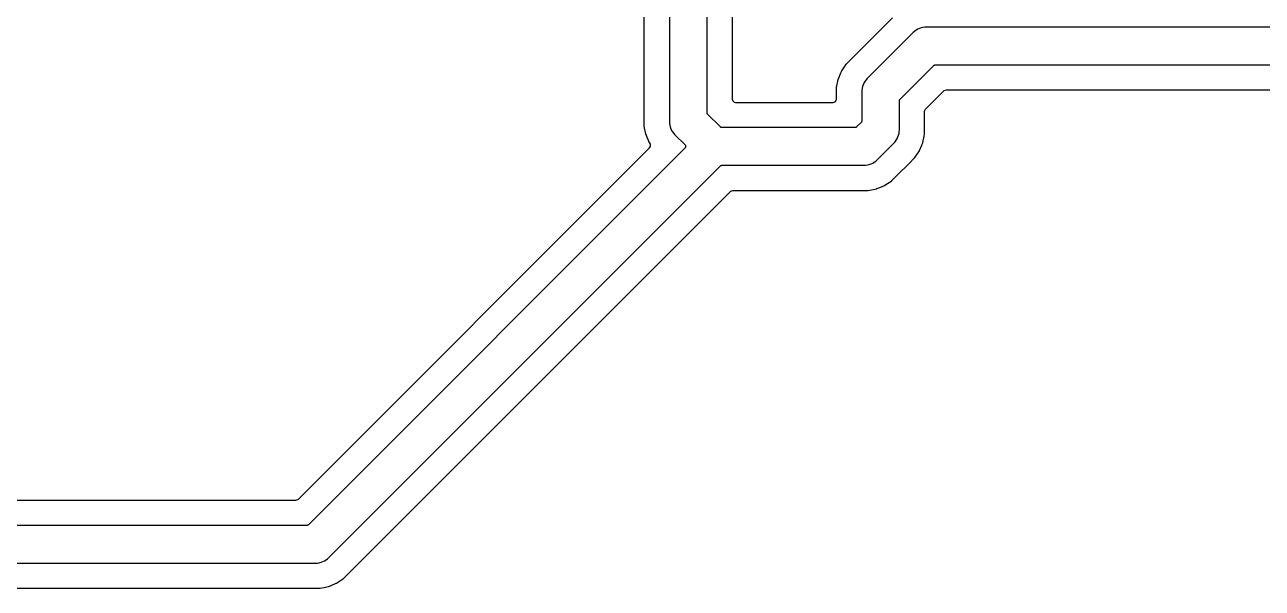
# Model space of a CAD drawing. Header units: metres. Extents: x 46.2 to 140.4, y -137.6 to -43.4.
# Drawn here: x 63.25 to 92.82, y -115.75 to -102.29 of the extents above; entities that cross this region are included whole.
import ezdxf

# ---------------------------------------------------------------- set-up
doc = ezdxf.new("R2010")
doc.units = ezdxf.units.M

msp = doc.modelspace()

# ---------------------------------------------------------------- linework, layer by layer
for points in [[(78.653, -101.124), (78.653, -104.602), (78.656, -104.648), (78.662, -104.691), (78.673, -104.734), (78.688, -104.776), (78.707, -104.816), (78.729, -104.854), (78.756, -104.889), (78.786, -104.923), (79.028, -105.165), (79.029, -105.166), (79.03, -105.166), (79.03, -105.167), (79.031, -105.168), (79.032, -105.169), (79.033, -105.17), (79.033, -105.171), (79.034, -105.172), (79.035, -105.173), (79.035, -105.174), (79.036, -105.175), (79.037, -105.176), (79.037, -105.178), (79.038, -105.179), (79.038, -105.18), (79.039, -105.181), (79.039, -105.182), (79.04, -105.183), (79.04, -105.184), (79.04, -105.185), (79.041, -105.187), (79.041, -105.188), (79.041, -105.189), (79.042, -105.19), (79.042, -105.191), (79.042, -105.193), (79.042, -105.194), (79.042, -105.195), (79.042, -105.196), (79.042, -105.198), (79.043, -105.199), (79.043, -105.2), (79.043, -105.201), (79.042, -105.202), (79.042, -105.204), (79.042, -105.205), (79.042, -105.206), (79.042, -105.207), (79.042, -105.209), (79.042, -105.21), (79.041, -105.211), (79.041, -105.212), (79.041, -105.213), (79.04, -105.215), (79.04, -105.216), (79.04, -105.217), (79.039, -105.218), (79.039, -105.219), (79.038, -105.22), (79.038, -105.221), (79.037, -105.222), (79.037, -105.224), (79.036, -105.225), (79.035, -105.226), (79.035, -105.227), (79.034, -105.228), (79.033, -105.229), (79.033, -105.23), (79.032, -105.231), (79.031, -105.232), (79.03, -105.233), (79.03, -105.234), (79.029, -105.234), (79.028, -105.235), (70.028, -114.235), (70.027, -114.236), (70.026, -114.237), (70.025, -114.238), (70.025, -114.238), (70.024, -114.239), (70.023, -114.24), (70.022, -114.241), (70.021, -114.241), (70.02, -114.242), (70.018, -114.243), (70.017, -114.243), (70.016, -114.244), (70.015, -114.244), (70.014, -114.245), (70.013, -114.245), (70.012, -114.246), (70.011, -114.246), (70.01, -114.247), (70.008, -114.247), (70.007, -114.248), (70.006, -114.248), (70.005, -114.248), (70.004, -114.249), (70.003, -114.249), (70.001, -114.249), (70, -114.249), (69.999, -114.249), (69.998, -114.25), (69.996, -114.25), (69.995, -114.25), (69.994, -114.25), (69.993, -114.25), (60.901, -114.25)], [(98.993, -102.35), (84.801, -102.35), (84.756, -102.352), (84.712, -102.358), (84.669, -102.369), (84.628, -102.384), (84.588, -102.403), (84.55, -102.426), (84.514, -102.452), (84.481, -102.482), (83.382, -103.581), (83.352, -103.614), (83.326, -103.65), (83.303, -103.688), (83.284, -103.728), (83.269, -103.769), (83.258, -103.812), (83.252, -103.856), (83.25, -103.901), (83.25, -104.593), (83.25, -104.594), (83.25, -104.595), (83.25, -104.596), (83.25, -104.598), (83.249, -104.599), (83.249, -104.6), (83.249, -104.601), (83.249, -104.603), (83.249, -104.604), (83.248, -104.605), (83.248, -104.606), (83.248, -104.607), (83.247, -104.608), (83.247, -104.61), (83.246, -104.611), (83.246, -104.612), (83.245, -104.613), (83.245, -104.614), (83.244, -104.615), (83.244, -104.616), (83.243, -104.617), (83.243, -104.618), (83.242, -104.62), (83.241, -104.621), (83.241, -104.622), (83.24, -104.623), (83.239, -104.624), (83.238, -104.625), (83.238, -104.625), (83.237, -104.626), (83.236, -104.627), (83.235, -104.628), (83.128, -104.735), (83.127, -104.736), (83.126, -104.737), (83.125, -104.738), (83.125, -104.738), (83.124, -104.739), (83.123, -104.74), (83.122, -104.741), (83.121, -104.741), (83.12, -104.742), (83.118, -104.743), (83.117, -104.743), (83.116, -104.744), (83.115, -104.744), (83.114, -104.745), (83.113, -104.745), (83.112, -104.746), (83.111, -104.746), (83.11, -104.747), (83.108, -104.747), (83.107, -104.748), (83.106, -104.748), (83.105, -104.748), (83.104, -104.749), (83.103, -104.749), (83.101, -104.749), (83.1, -104.749), (83.099, -104.749), (83.098, -104.75), (83.096, -104.75), (83.095, -104.75), (83.094, -104.75), (83.093, -104.75), (79.907, -104.75), (79.906, -104.75), (79.905, -104.75), (79.904, -104.75), (79.902, -104.75), (79.901, -104.749), (79.9, -104.749), (79.899, -104.749), (79.897, -104.749), (79.896, -104.749), (79.895, -104.748), (79.894, -104.748), (79.893, -104.748), (79.892, -104.747), (79.89, -104.747), (79.889, -104.746), (79.888, -104.746), (79.887, -104.745), (79.886, -104.745), (79.885, -104.744), (79.884, -104.744), (79.883, -104.743), (79.882, -104.743), (79.88, -104.742), (79.879, -104.741), (79.878, -104.741), (79.877, -104.74), (79.876, -104.739), (79.875, -104.738), (79.875, -104.738), (79.874, -104.737), (79.873, -104.736), (79.872, -104.735), (79.568, -104.432), (79.568, -104.431), (79.567, -104.43), (79.566, -104.429), (79.565, -104.428), (79.564, -104.427), (79.564, -104.426), (79.563, -104.425), (79.562, -104.424), (79.562, -104.423), (79.561, -104.422), (79.56, -104.421), (79.56, -104.42), (79.559, -104.419), (79.559, -104.418), (79.558, -104.417), (79.558, -104.416), (79.557, -104.414), (79.557, -104.413), (79.556, -104.412), (79.556, -104.411), (79.556, -104.41), (79.555, -104.409), (79.555, -104.407), (79.555, -104.406), (79.555, -104.405), (79.554, -104.404), (79.554, -104.403), (79.554, -104.401), (79.554, -104.4), (79.554, -104.399), (79.554, -104.398), (79.554, -104.396), (79.554, -101.124)], [(60.801, -113.649), (69.727, -113.649), (69.778, -113.635), (69.788, -113.626), (78.181, -105.233), (78.193, -105.212), (78.193, -105.212), (78.193, -105.212), (78.193, -105.211), (78.194, -105.21), (78.204, -105.193), (78.203, -105.174), (78.203, -105.173), (78.203, -105.172), (78.202, -105.149), (78.202, -105.149), (78.194, -105.133), (78.191, -105.129), (78.175, -105.105), (78.175, -105.104), (78.174, -105.103), (78.173, -105.102), (78.173, -105.101), (78.172, -105.1), (78.172, -105.099), (78.171, -105.098), (78.171, -105.097), (78.117, -104.966), (78.117, -104.966), (78.095, -104.915), (78.095, -104.915), (78.095, -104.914), (78.095, -104.913), (78.094, -104.912), (78.094, -104.911), (78.094, -104.91), (78.093, -104.908), (78.093, -104.907), (78.093, -104.906), (78.093, -104.905), (78.054, -104.712), (78.054, -104.711), (78.054, -104.709), (78.053, -104.708), (78.053, -104.707), (78.053, -104.706), (78.053, -104.705), (78.053, -104.703), (78.053, -104.702), (78.053, -101.383)], [(80.154, -101.378), (80.154, -104.068), (80.168, -104.114), (80.2, -104.142), (80.233, -104.149), (82.568, -104.149), (82.614, -104.136), (82.642, -104.104), (82.649, -104.07), (82.649, -103.801), (82.65, -103.8), (82.65, -103.799), (82.65, -103.798), (82.65, -103.797), (82.65, -103.796), (82.65, -103.795), (82.65, -103.793), (82.65, -103.792), (82.689, -103.598), (82.689, -103.597), (82.689, -103.597), (82.689, -103.597), (82.689, -103.596), (82.69, -103.595), (82.69, -103.594), (82.69, -103.593), (82.691, -103.592), (82.691, -103.59), (82.692, -103.589), (82.695, -103.582), (82.752, -103.443), (82.767, -103.407), (82.767, -103.407), (82.767, -103.407), (82.768, -103.406), (82.768, -103.405), (82.769, -103.404), (82.769, -103.403), (82.77, -103.401), (82.77, -103.4), (82.771, -103.399), (82.772, -103.398), (82.837, -103.301), (82.881, -103.234), (82.882, -103.233), (82.883, -103.232), (82.883, -103.231), (82.884, -103.23), (82.885, -103.23), (82.886, -103.229), (82.887, -103.228), (82.888, -103.227), (83.03, -103.084), (83.987, -102.127)], [(61.107, -115.15), (70.199, -115.15), (70.244, -115.148), (70.288, -115.142), (70.331, -115.131), (70.372, -115.116), (70.412, -115.097), (70.45, -115.074), (70.486, -115.048), (70.519, -115.018), (79.872, -105.665), (79.873, -105.664), (79.874, -105.663), (79.875, -105.662), (79.875, -105.662), (79.876, -105.661), (79.877, -105.66), (79.878, -105.659), (79.879, -105.659), (79.88, -105.658), (79.882, -105.657), (79.883, -105.657), (79.884, -105.656), (79.885, -105.656), (79.886, -105.655), (79.887, -105.655), (79.888, -105.654), (79.889, -105.654), (79.89, -105.653), (79.892, -105.653), (79.893, -105.652), (79.894, -105.652), (79.895, -105.652), (79.896, -105.651), (79.897, -105.651), (79.899, -105.651), (79.9, -105.651), (79.901, -105.651), (79.902, -105.65), (79.904, -105.65), (79.905, -105.65), (79.906, -105.65), (79.907, -105.65), (83.299, -105.65), (83.344, -105.648), (83.388, -105.642), (83.431, -105.631), (83.472, -105.616), (83.512, -105.597), (83.55, -105.574), (83.586, -105.548), (83.619, -105.518), (84.018, -105.119), (84.048, -105.086), (84.074, -105.05), (84.097, -105.012), (84.116, -104.972), (84.131, -104.931), (84.142, -104.888), (84.148, -104.844), (84.15, -104.799), (84.15, -104.107), (84.15, -104.106), (84.15, -104.105), (84.15, -104.104), (84.15, -104.102), (84.151, -104.101), (84.151, -104.1), (84.151, -104.099), (84.151, -104.097), (84.151, -104.096), (84.152, -104.095), (84.152, -104.094), (84.152, -104.093), (84.153, -104.092), (84.153, -104.09), (84.154, -104.089), (84.154, -104.088), (84.155, -104.087), (84.155, -104.086), (84.156, -104.085), (84.156, -104.084), (84.157, -104.083), (84.157, -104.082), (84.158, -104.08), (84.159, -104.079), (84.159, -104.078), (84.16, -104.077), (84.161, -104.076), (84.162, -104.075), (84.162, -104.075), (84.163, -104.074), (84.164, -104.073), (84.165, -104.072), (84.972, -103.265), (84.973, -103.264), (84.974, -103.263), (84.975, -103.262), (84.975, -103.262), (84.976, -103.261), (84.977, -103.26), (84.978, -103.259), (84.979, -103.259), (84.98, -103.258), (84.982, -103.257), (84.983, -103.257), (84.984, -103.256), (84.985, -103.256), (84.986, -103.255), (84.987, -103.255), (84.988, -103.254), (84.989, -103.254), (84.99, -103.253), (84.992, -103.253), (84.993, -103.252), (84.994, -103.252), (84.995, -103.252), (84.996, -103.251), (84.997, -103.251), (84.999, -103.251), (85, -103.251), (85.001, -103.251), (85.002, -103.25), (85.004, -103.25), (85.005, -103.25), (85.006, -103.25), (85.007, -103.25), (99.199, -103.25)], [(61.373, -115.751), (64.89, -115.751), (64.891, -115.75), (64.892, -115.75), (64.9, -115.75), (64.908, -115.75), (64.909, -115.75), (64.91, -115.751), (70.299, -115.751), (70.3, -115.75), (70.301, -115.75), (70.302, -115.75), (70.303, -115.75), (70.305, -115.75), (70.306, -115.75), (70.307, -115.75), (70.308, -115.75), (70.347, -115.742), (70.405, -115.73), (70.502, -115.711), (70.503, -115.711), (70.504, -115.711), (70.505, -115.71), (70.506, -115.71), (70.508, -115.71), (70.509, -115.709), (70.51, -115.709), (70.511, -115.708), (70.569, -115.684), (70.693, -115.633), (70.694, -115.632), (70.695, -115.632), (70.696, -115.631), (70.698, -115.631), (70.699, -115.63), (70.699, -115.63), (70.7, -115.63), (70.701, -115.629), (70.702, -115.628), (70.866, -115.519), (70.867, -115.518), (70.868, -115.517), (70.868, -115.517), (70.869, -115.516), (70.87, -115.516), (70.871, -115.515), (70.871, -115.514), (70.872, -115.513), (70.873, -115.512), (71.016, -115.37), (71.016, -115.37), (80.112, -106.274), (80.122, -106.265), (80.173, -106.251), (83.399, -106.251), (83.4, -106.25), (83.401, -106.25), (83.403, -106.25), (83.404, -106.25), (83.405, -106.25), (83.407, -106.25), (83.408, -106.25), (83.408, -106.25), (83.408, -106.25), (83.602, -106.211), (83.603, -106.211), (83.604, -106.211), (83.605, -106.21), (83.606, -106.21), (83.608, -106.21), (83.609, -106.209), (83.61, -106.209), (83.611, -106.208), (83.686, -106.177), (83.793, -106.133), (83.794, -106.132), (83.795, -106.132), (83.796, -106.131), (83.797, -106.131), (83.799, -106.13), (83.8, -106.13), (83.801, -106.129), (83.802, -106.128), (83.966, -106.019), (83.967, -106.018), (83.968, -106.017), (83.969, -106.017), (83.97, -106.016), (83.97, -106.015), (83.971, -106.014), (83.972, -106.013), (83.973, -106.012), (84.112, -105.873), (84.366, -105.62), (84.366, -105.62), (84.373, -105.612), (84.512, -105.473), (84.513, -105.472), (84.514, -105.471), (84.515, -105.47), (84.516, -105.469), (84.517, -105.469), (84.517, -105.468), (84.518, -105.467), (84.519, -105.466), (84.628, -105.302), (84.629, -105.301), (84.63, -105.3), (84.63, -105.298), (84.63, -105.298), (84.631, -105.297), (84.632, -105.296), (84.632, -105.294), (84.633, -105.293), (84.683, -105.171), (84.686, -105.164), (84.708, -105.111), (84.709, -105.11), (84.709, -105.109), (84.71, -105.108), (84.71, -105.106), (84.71, -105.105), (84.711, -105.104), (84.711, -105.103), (84.711, -105.102), (84.732, -104.996), (84.74, -104.957), (84.75, -104.908), (84.75, -104.907), (84.75, -104.906), (84.75, -104.905), (84.75, -104.903), (84.75, -104.902), (84.75, -104.901), (84.75, -104.9), (84.751, -104.899), (84.751, -104.368), (84.752, -104.355), (84.777, -104.308), (85.212, -103.874), (85.222, -103.865), (85.273, -103.851), (99.299, -103.851)]]:
    msp.add_lwpolyline(points)

doc.saveas('drawing.dxf')
